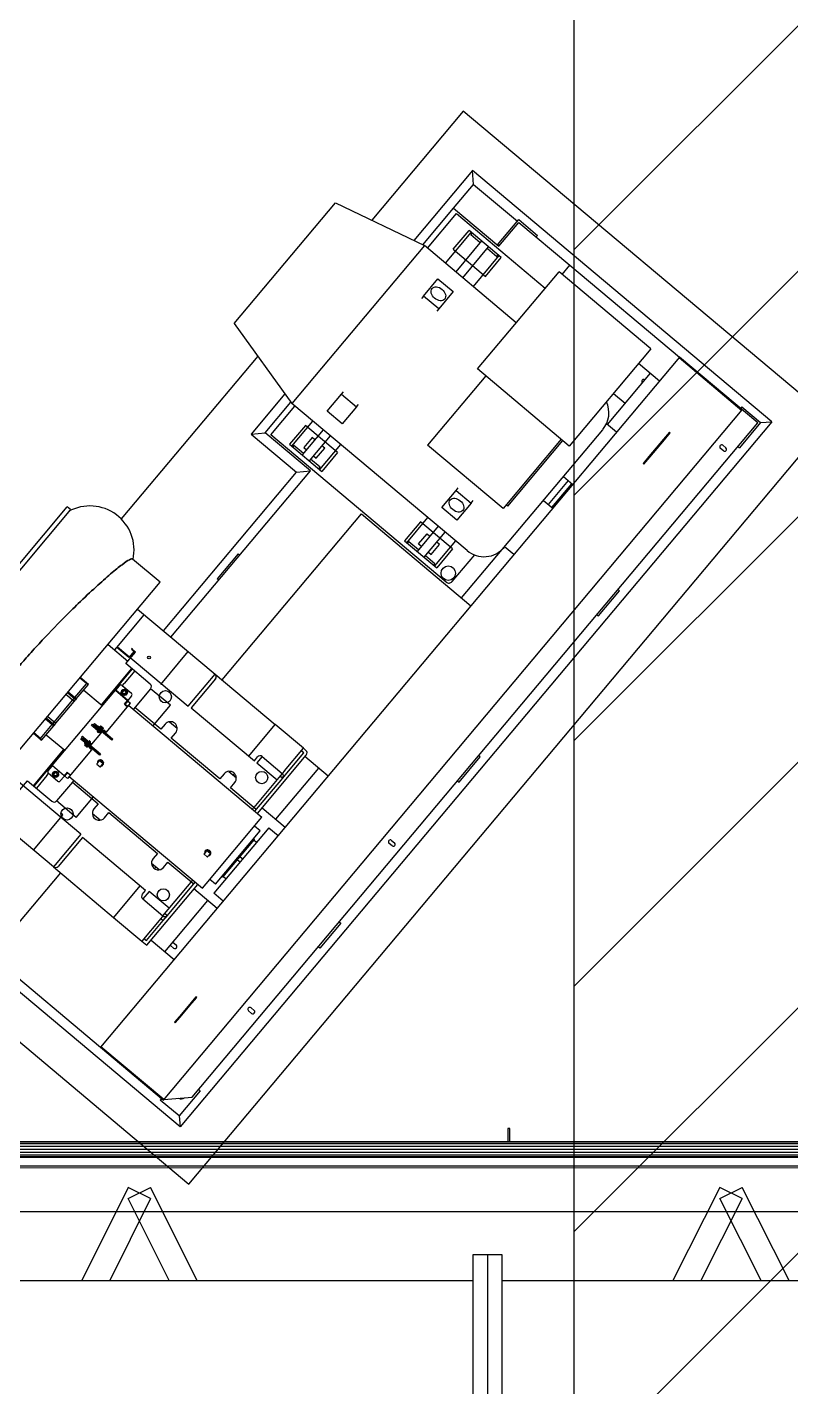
# Model space of a CAD drawing. Header units: metres. Extents: x 0 to 63075, y 0 to 44550.
# Drawn here: x 59685 to 60035, y 36767 to 37388 of the extents above; entities that cross this region are included whole.
import ezdxf

# ---------------------------------------------------------------- set-up
doc = ezdxf.new("R2010")
doc.units = ezdxf.units.M
doc.header["$LTSCALE"] = 75
for name, color, linetype in [('AI-Hatch mob', 7, 'Continuous'), ('GSB', 7, 'Continuous'), ('ML6', 1, 'Continuous'), ('SDM', 7, 'Continuous'), ('SL1', 8, 'Continuous')]:
    doc.layers.add(name, color=color, linetype=linetype)

# ---------------------------------------------------------------- blocks, each defined once
blk = doc.blocks.new('A$C6bae614f')
at = {"layer": 'SL1'}
for p, q in [((412948, 23537.6), (412669.1, 23205.3)), ((414066.4, 22599.1), (412948, 23537.6)), ((412975.7, 23356.7), (412796.9, 23143.6)), ((412979.4, 23314.4), (412975.7, 23356.7)), ((413887.3, 22591.8), (412975.7, 23356.7)), ((412918.3, 23241.6), (412979.4, 23314.4)), ((412979.4, 23314.4), (413112.7, 23202.6)), ((412250.2, 22890.9), (412558.8, 23258.6)), ((412558.8, 23258.6), (412829.4, 23127.9)), ((412824.7, 23130.1), (412918.3, 23241.6)), ((412838.6, 23120.2), (412927.1, 23225.7)), ((412918.3, 23241.6), (413056.2, 23125.9)), ((412927.1, 23225.7), (413197.8, 22998.5)), ((413052.3, 23130.6), (413116.6, 23207.2)), ((413056.2, 23125.9), (413117.3, 23198.7)), ((413116.6, 23207.2), (413174, 23159)), ((413117.3, 23198.7), (413272.8, 23068.2)), ((412893.3, 23074.2), (412972.3, 23168.2)), ((412917.1, 23116.6), (412965.4, 23174)), ((413003.7, 23141.9), (412924.8, 23047.8)), ((413063.4, 23091.7), (412965.4, 23174)), ((412974.6, 23166.3), (412970.7, 23161.7)), ((412970.7, 23161.7), (412999.8, 23137.3)), ((412972.3, 23168.2), (412974.6, 23166.3)), ((413174, 23159), (413170.1, 23154.4)), ((412829.4, 23127.9), (412425.9, 22647.1)), ((412829.4, 23127.9), (412829.4, 23127.9)), ((413109.3, 22893), (412829.4, 23127.9)), ((412917.1, 23116.6), (413015.2, 23034.3)), ((412946.2, 23029.8), (413025.1, 23123.9)), ((413021.2, 23119.3), (413050.3, 23094.9)), ((413050.3, 23094.9), (413054.2, 23099.5)), ((413056.9, 23126.7), (413052.3, 23130.6)), ((413054.2, 23099.5), (413056.5, 23097.5)), ((413056.5, 23097.5), (412977.6, 23003.5)), ((413015.2, 23034.3), (413063.4, 23091.7)), ((413249.3, 23040.2), (413272.8, 23068.2)), ((413272.8, 23068.2), (413606.4, 22788.3)), ((412827.2, 22974.4), (412870.8, 23026.3)), ((412870.8, 23026.3), (412916.8, 22987.8)), ((412991.1, 22752.2), (413239.6, 23048.3)), ((413519.3, 22813.6), (413239.6, 23048.3)), ((412916.8, 22987.8), (412873.2, 22935.8)), ((412827.2, 22974.4), (412821.1, 22967.1)), ((412873.2, 22935.8), (412827.2, 22974.4)), ((412873.2, 22935.8), (412867.1, 22928.6)), ((412250.2, 22890.9), (412425.9, 22647.1)), ((413519.3, 22813.6), (413270.8, 22517.4)), ((413606.4, 22788.3), (411843, 20686.9)), ((412321.9, 22791.5), (411905.9, 22295.7)), ((413545.3, 22715.4), (413481.7, 22768.8)), ((413605.1, 22786.8), (413796.6, 22626.1)), ((413845, 22588.1), (413606.4, 22788.3)), ((413016.1, 22731.2), (412839.3, 22520.6)), ((413270.8, 22517.4), (412991.1, 22752.2)), ((413516.9, 22739.2), (413386.4, 22583.7)), ((412404.8, 22676.4), (412302, 22553.8)), ((412344.2, 22557.5), (412422.9, 22651.3)), ((412425.9, 22647.1), (412425.9, 22647.1)), ((412959.5, 22199.4), (412425.9, 22647.1)), ((412533.1, 22623.9), (412576.7, 22675.8)), ((412576.7, 22675.8), (412582.8, 22683.1)), ((412576.7, 22675.8), (412622.6, 22637.3)), ((412622.6, 22637.3), (412628.7, 22644.5)), ((413405.6, 22678), (413440.8, 22648.5)), ((412034.5, 20526.2), (413797.9, 22627.6)), ((412361.4, 22551.6), (412435.1, 22639.4)), ((412579.1, 22585.3), (412533.1, 22623.9)), ((412622.6, 22637.3), (412579.1, 22585.3)), ((413796, 22637), (413792.2, 22632.4)), ((413796, 22637), (413853.5, 22588.8)), ((413887.3, 22591.8), (412085.3, 20444.4)), ((412112.2, 20270.4), (414066.4, 22599.1)), ((412122.5, 20535.3), (413845, 22588.1)), ((412467.2, 22580.3), (412419, 22522.9)), ((412425.9, 22517.1), (412489.9, 22593.4)), ((412521.3, 22567.1), (412457.3, 22490.8)), ((412565.2, 22498.1), (412467.2, 22580.3)), ((412942.9, 22055.2), (413372.8, 22567.4)), ((413414.8, 22559.9), (413384.2, 22585.6)), ((413853.5, 22588.8), (413789.2, 22512.2)), ((413853.5, 22588.8), (413887.3, 22591.8)), ((412302, 22553.8), (412344.2, 22557.5)), ((412302, 22553.8), (412439.9, 22438.1)), ((412482.1, 22441.8), (412344.2, 22557.5)), ((412895.6, 22103.3), (412361.4, 22551.6)), ((412419, 22522.9), (412517, 22440.6)), ((412432.1, 22519.7), (412428.2, 22515.1)), ((412461.1, 22495.3), (412432.1, 22519.7)), ((412487.4, 22543.8), (412461.7, 22513.1)), ((412542.7, 22549.1), (412478.7, 22472.8)), ((412495.8, 22536.7), (412487.4, 22543.8)), ((412574.2, 22522.7), (412510.1, 22446.4)), ((413069.1, 22327.7), (412839.3, 22520.6)), ((413245.9, 22538.4), (413069.1, 22327.7)), ((413083.9, 22334.9), (413251, 22534.1)), ((413558.1, 22538.6), (413513.5, 22485.5)), ((413515.8, 22483.6), (413560.4, 22536.6)), ((413576, 22559.9), (413558.1, 22538.6)), ((413560.4, 22536.6), (413578.3, 22558)), ((413578.3, 22558), (413576, 22559.9)), ((413738.8, 22519.8), (413748, 22512.1)), ((412428.2, 22515.1), (412425.9, 22517.1)), ((412461.7, 22513.1), (412470.1, 22506.1)), ((412491.6, 22488.1), (412500, 22481)), ((412500, 22481), (412525.7, 22511.6)), ((412565.2, 22498.1), (412517, 22440.6)), ((412525.7, 22511.6), (412517.3, 22518.7)), ((413513.5, 22485.5), (413495.6, 22464.2)), ((413497.9, 22462.2), (413515.8, 22483.6)), ((413515.8, 22483.6), (413513.5, 22485.5)), ((413740.2, 22502.9), (413731.1, 22510.6)), ((413784.6, 22516), (413789.2, 22512.2)), ((412034.5, 21955.1), (412439.9, 22438.1)), ((412057.5, 21935.8), (412482.1, 22441.8)), ((412439.9, 22438.1), (412482.1, 22441.8)), ((412511.6, 22453), (412482.6, 22477.3)), ((412507.8, 22448.4), (412511.6, 22453)), ((412510.1, 22446.4), (412507.8, 22448.4)), ((413495.6, 22464.2), (413497.9, 22462.2)), ((413267.2, 22412.8), (413206.1, 22340.1)), ((413218, 22330.1), (413279, 22402.8)), ((413253, 22424.7), (413281.3, 22400.9)), ((412882.4, 22330.8), (412926, 22382.7)), ((412926, 22382.7), (412932.1, 22390)), ((412926, 22382.7), (412972, 22344.1)), ((411293.3, 21799.1), (411741.3, 22333)), ((411751.1, 22324.8), (411307.5, 21796.2)), ((411751.1, 22324.8), (411741.3, 22333)), ((412928.4, 22292.2), (412882.4, 22330.8)), ((412972, 22344.1), (412928.4, 22292.2)), ((412972, 22344.1), (412978.1, 22351.4)), ((413078.8, 22339.2), (413083.9, 22334.9)), ((413192, 22352), (413220.3, 22328.2)), ((412213, 21805.3), (412637.6, 22311.3)), ((412637.6, 22311.3), (412971.2, 22031.4)), ((412817.2, 22286.6), (412769, 22229.1)), ((412775.9, 22223.3), (412840, 22299.6)), ((412871.4, 22273.3), (412807.3, 22197)), ((412915.3, 22204.3), (412817.2, 22286.6)), ((412811.8, 22219.4), (412837.5, 22250)), ((412828.8, 22179), (412892.8, 22255.3)), ((412837.5, 22250), (412845.9, 22242.9)), ((412262.5, 22189.4), (412198.2, 22112.8)), ((412262.5, 22189.4), (412267.1, 22185.6)), ((412769, 22229.1), (412867.1, 22146.8)), ((412778.3, 22221.4), (412775.9, 22223.3)), ((412782.1, 22226), (412778.3, 22221.4)), ((412811.2, 22201.6), (412782.1, 22226)), ((412811.8, 22219.4), (412820.2, 22212.3)), ((412841.6, 22194.3), (412850.1, 22187.2)), ((412850.1, 22187.2), (412875.8, 22217.9)), ((412924.2, 22228.9), (412860.2, 22152.6)), ((412915.3, 22204.3), (412867.1, 22146.8)), ((412875.8, 22217.9), (412867.4, 22224.9)), ((413101.7, 22186.9), (413073.4, 22210.7)), ((412024.8, 22102.9), (411940.6, 22173.6)), ((412861.7, 22159.2), (412832.6, 22183.6)), ((412857.8, 22154.6), (412861.7, 22159.2)), ((412860.2, 22152.6), (412857.8, 22154.6)), ((412981.7, 22186.2), (412913.5, 22104.9)), ((412202.8, 22109), (412198.2, 22112.8)), ((411540.1, 21525.3), (412024.8, 22102.9)), ((413359.7, 22000.3), (413423.9, 22076.9)), ((413423.9, 22076.9), (413419.3, 22080.8)), ((411892.7, 21904.3), (411976.3, 22003.9)), ((411956, 22021), (412191.9, 21823)), ((413355.1, 22004.2), (413359.7, 22000.3)), ((411866, 21913.7), (411926.5, 21862.9)), ((411886.3, 21896.7), (411892.7, 21904.3)), ((411929.1, 21873.8), (411892.7, 21904.3)), ((411894.3, 21906.2), (412109.9, 21725.2)), ((411939.6, 21901.9), (411937.6, 21899.4)), ((411937.6, 21899.4), (411945.2, 21893)), ((411939.9, 21897.6), (411939.6, 21901.9)), ((411920.1, 21855.3), (411949.1, 21889.9)), ((411945.2, 21893), (411929.1, 21873.8)), ((411949.1, 21889.9), (411939.9, 21897.6)), ((412026.7, 21792), (412110.2, 21891.6)), ((411845.5, 21729.8), (411938.1, 21840.2)), ((411939.2, 21839.2), (411846.6, 21728.8)), ((411946.9, 21832.8), (411914.6, 21794.3)), ((411994.4, 21792.9), (411920.1, 21855.3)), ((412109.9, 21725.2), (412191.9, 21823)), ((412191.9, 21823), (412375, 21669.3)), ((411764.4, 21751.5), (411800.2, 21794)), ((411769, 21747.6), (411804.8, 21790.2)), ((411804.8, 21790.2), (411779.9, 21811.1)), ((411806, 21791.7), (411781.1, 21812.6)), ((411791.8, 21774.8), (411848.1, 21727.6)), ((411800.2, 21794), (411801.4, 21795.5)), ((411804.8, 21790.2), (411806, 21791.7)), ((411889.2, 21774.2), (411900.8, 21787.9)), ((411909.2, 21788.7), (411936.8, 21765.5)), ((411909.6, 21788.4), (411914.6, 21794.3)), ((411995.6, 21778.8), (411942.9, 21716)), ((412055.8, 21728.4), (411995.6, 21778.8)), ((412193.2, 21808.9), (412119.2, 21720.8)), ((411887.1, 21774), (411694.9, 21544.9)), ((411702.3, 21677.5), (411757.9, 21743.6)), ((411706.9, 21673.6), (411762.5, 21739.8)), ((411762.5, 21739.8), (411737.6, 21760.7)), ((411767.1, 21745.3), (411742.2, 21766.2)), ((411769, 21747.6), (411744.1, 21768.5)), ((411757.9, 21743.6), (411762.5, 21749.2)), ((411764.4, 21751.5), (411762.5, 21749.2)), ((411764.4, 21751.5), (411762.5, 21749.2)), ((411762.5, 21739.8), (411767.1, 21745.3)), ((411769, 21747.6), (411767.1, 21745.3)), ((411767.1, 21745.3), (411769, 21747.6)), ((411860.6, 21646.7), (411934.2, 21734.4)), ((411888.3, 21773), (411887.1, 21774)), ((411888.2, 21773), (411889.2, 21774.2)), ((411925, 21742.1), (411888.2, 21773)), ((411926, 21743.3), (411889.2, 21774.2)), ((411909.6, 21768.9), (411913.3, 21773.3)), ((411910.7, 21766.1), (411909.6, 21768.9)), ((411911.6, 21763.5), (411910.7, 21766.1)), ((411911.6, 21763.5), (411917.3, 21762.5)), ((411919, 21772.3), (411913.3, 21773.3)), ((411924.2, 21742.8), (411915.2, 21732)), ((411925.8, 21741.5), (411916.7, 21730.7)), ((411917.3, 21762.5), (411921, 21766.9)), ((411919, 21772.3), (411920, 21769.7)), ((411920, 21769.7), (411921, 21766.9)), ((411923.3, 21741.6), (411924.8, 21740.3)), ((411924.8, 21740.3), (411923.3, 21741.6)), ((411924.2, 21742.8), (411925.8, 21741.5)), ((411926, 21743.3), (411925, 21742.1)), ((411925, 21742.2), (411934.2, 21734.4)), ((411937.6, 21757.1), (411926, 21743.3)), ((411682, 21694.5), (411706.9, 21673.6)), ((411915.2, 21732), (411916.7, 21730.7)), ((411918.8, 21730.1), (411918.2, 21729.4)), ((411918.2, 21729.4), (411923.6, 21724.9)), ((411924.2, 21725.6), (411918.8, 21730.1)), ((411923.6, 21724.9), (411924.2, 21725.6)), ((411928.7, 21727.9), (412334.7, 21387.2)), ((412026.3, 21655.2), (411947.4, 21721.4)), ((412007.6, 21670.9), (412055.8, 21728.4)), ((412119.2, 21720.8), (412311.5, 21559.5)), ((411660, 21627), (411695.8, 21669.6)), ((411664.6, 21623.2), (411700.3, 21665.8)), ((411675.5, 21686.6), (411700.3, 21665.8)), ((411702.3, 21668), (411677.4, 21688.9)), ((411695.8, 21669.6), (411697.7, 21671.9)), ((411697.7, 21671.9), (411702.3, 21677.5)), ((411702.3, 21668), (411700.3, 21665.8)), ((411702.3, 21668), (411706.9, 21673.6)), ((411814.9, 21667.1), (411818, 21670.7)), ((411819.5, 21663.2), (411814.9, 21667.1)), ((411818, 21670.7), (411822.6, 21666.9)), ((411844.1, 21642.6), (411819.5, 21663.2)), ((411821, 21669.5), (411824.1, 21673.2)), ((411825.6, 21665.7), (411821, 21669.5)), ((411822.6, 21666.9), (411847.2, 21646.3)), ((411824.1, 21673.2), (411828.7, 21669.3)), ((411877.7, 21621.9), (411825.6, 21665.7)), ((411828.7, 21669.3), (411880.7, 21625.6)), ((411834.2, 21650.9), (411833.1, 21649.6)), ((411836.8, 21664.1), (411836, 21663.1)), ((411837.6, 21664.1), (411836.8, 21664.1)), ((411851.2, 21652), (411836.8, 21664.1)), ((411837.9, 21655.3), (411837.3, 21654.6)), ((411837.6, 21664.1), (411851, 21652.8)), ((411842.9, 21664.5), (411840.8, 21662)), ((411840.8, 21662), (411844.7, 21658.8)), ((411840.9, 21661.3), (411841.3, 21661.7)), ((411841.7, 21650.8), (411842.4, 21651.6)), ((411842.9, 21664.5), (411843.2, 21664.8)), ((411845.2, 21663.2), (411843.2, 21664.8)), ((411843.2, 21664.8), (411843.2, 21664.8)), ((411846.7, 21661.3), (411844.7, 21658.8)), ((411844.7, 21658.8), (411848.5, 21655.6)), ((411850.8, 21658.4), (411845.2, 21663.2)), ((411848.1, 21656), (411847.7, 21655.6)), ((411850.5, 21658.1), (411848.5, 21655.6)), ((411850.4, 21651.1), (411851.2, 21652)), ((411850.8, 21658.4), (411850.5, 21658.1)), ((411850.8, 21658.4), (411850.8, 21658.4)), ((411850.9, 21650.7), (411852.9, 21653.1)), ((411851.2, 21652), (411851, 21652.8)), ((411852.9, 21653.1), (411860.6, 21646.7)), ((412003.1, 21665.6), (412007.6, 21670.9)), ((412039.5, 21670.9), (412026.3, 21655.2)), ((412053.3, 21678.3), (412076.5, 21658.7)), ((412294.7, 21573.6), (412375, 21669.3)), ((412460.8, 21597.4), (412375, 21669.3)), ((411658.8, 21625.6), (411638.5, 21642.6)), ((411660, 21627), (411639.7, 21644.1)), ((411658.8, 21625.6), (411660, 21627)), ((411658.8, 21625.6), (411663.4, 21621.7)), ((411660, 21627), (411664.6, 21623.2)), ((411663.4, 21621.7), (411664.6, 21623.2)), ((411677.6, 21638.6), (411733.8, 21591.4)), ((411783.2, 21624.5), (411786.3, 21628.2)), ((411787.8, 21620.6), (411783.2, 21624.5)), ((411784.6, 21630.9), (411787.6, 21634.6)), ((411789.1, 21627.1), (411784.6, 21630.9)), ((411786.3, 21628.2), (411790.9, 21624.3)), ((411787.6, 21634.6), (411792.2, 21630.7)), ((411839.9, 21576.9), (411787.8, 21620.6)), ((411813.7, 21606.4), (411789.1, 21627.1)), ((411790.9, 21624.3), (411843, 21580.6)), ((411792.2, 21630.7), (411816.8, 21610.1)), ((411795.2, 21614.5), (411794.4, 21613.5)), ((411794.4, 21613.5), (411794.5, 21612.7)), ((411794.4, 21613.5), (411808.8, 21601.4)), ((411807.9, 21601.5), (411794.5, 21612.7)), ((411797.1, 21609.9), (411795, 21607.5)), ((411800.9, 21606.7), (411797.1, 21609.9)), ((411797.8, 21609.9), (411797.5, 21609.6)), ((411803.2, 21614), (411803.8, 21614.7)), ((411806.9, 21618.4), (411808, 21619.7)), ((411808.3, 21611), (411807.7, 21610.2)), ((411809.4, 21619.8), (411808, 21619.7)), ((411812.5, 21615.9), (411808, 21619.7)), ((411809.4, 21619.8), (411812.4, 21617.3)), ((411812.5, 21615.9), (411811.4, 21614.6)), ((411812.5, 21615.9), (411812.4, 21617.3)), ((411813.7, 21606.4), (411816.8, 21610.1)), ((411816.8, 21610.1), (411844.1, 21642.6)), ((411833.2, 21648.2), (411833.1, 21649.6)), ((411833.1, 21649.6), (411837.6, 21645.8)), ((411836.2, 21645.7), (411833.2, 21648.2)), ((411837.6, 21645.8), (411836.2, 21645.7)), ((411837.6, 21645.8), (411838.7, 21647.2)), ((411844.1, 21642.6), (411847.2, 21646.3)), ((411847.2, 21646.3), (411847.8, 21647)), ((411880.7, 21625.6), (411877.7, 21621.9)), ((412058.5, 21628.2), (412071.7, 21643.9)), ((412206.3, 21504.1), (412058.5, 21628.2)), ((411638.5, 21483.2), (411731.2, 21593.6)), ((411732.3, 21592.6), (411639.7, 21482.2)), ((411815.6, 21593.1), (411742, 21505.4)), ((411794.8, 21607.1), (411795, 21607.5)), ((411794.8, 21607.1), (411800.4, 21602.4)), ((411794.8, 21607.1), (411794.8, 21607.1)), ((411798.9, 21604.3), (411800.9, 21606.7)), ((411800.4, 21602.4), (411802.4, 21600.7)), ((411804.8, 21603.5), (411800.9, 21606.7)), ((411802.4, 21600.7), (411802.7, 21601)), ((411802.4, 21600.7), (411802.4, 21600.7)), ((411802.7, 21601), (411804.8, 21603.5)), ((411804.3, 21603.9), (411804.6, 21604.2)), ((411807.9, 21601.5), (411808.8, 21601.4)), ((411808, 21599.5), (411810, 21602)), ((411808, 21599.5), (411815.6, 21593.1)), ((411808.8, 21601.4), (411809.6, 21602.4)), ((411813.1, 21605.7), (411813.7, 21606.4)), ((411843, 21580.6), (411839.9, 21576.9)), ((412311.5, 21559.5), (412321.2, 21570.9)), ((412335.2, 21572.2), (412319.2, 21553)), ((412320.6, 21399.1), (412469.7, 21576.8)), ((412335.2, 21572.2), (412396.5, 21520.8)), ((412403, 21528.4), (412460.8, 21597.4)), ((412410.6, 21522), (412462, 21583.3)), ((412462, 21583.3), (412454.4, 21589.7)), ((412468.5, 21590.9), (412460.8, 21597.4)), ((412536.1, 21512.8), (412465.6, 21571.9)), ((412935.1, 21494.5), (412999.4, 21571.1)), ((412999.4, 21571.1), (412994.8, 21574.9)), ((411683.5, 21529), (411695.1, 21542.8)), ((411694.9, 21544.9), (411696, 21543.9)), ((411695.1, 21542.8), (411696.1, 21544)), ((411732.1, 21513.8), (411696.1, 21544)), ((411839.5, 21559.3), (411831.8, 21550)), ((411831.9, 21549.3), (411841.7, 21541.1)), ((411833.7, 21552.4), (411833.7, 21552.3)), ((411836.2, 21559.4), (411836.1, 21559.3)), ((411839.5, 21559.3), (411841.6, 21561.7)), ((411850.1, 21551), (411840.2, 21559.3)), ((411841.7, 21561.9), (411842.2, 21562)), ((411842.3, 21561.8), (411842.4, 21561.9)), ((411852.2, 21553.6), (411842.4, 21561.9)), ((411842.4, 21541.1), (411850.1, 21550.4)), ((411844.4, 21543.4), (411844.3, 21543.4)), ((411850.1, 21550.4), (411852.2, 21552.8)), ((411850.9, 21547.1), (411850.8, 21547)), ((411852.2, 21553.6), (411852.1, 21553.5)), ((411852.4, 21553), (411852.4, 21553.4)), ((412233.3, 21527.2), (412256.6, 21507.7)), ((412319.2, 21553), (412380.5, 21501.6)), ((412377.2, 21381.1), (412507.7, 21536.6)), ((412403, 21528.4), (412396.5, 21520.8)), ((411783.1, 21335.8), (411567.5, 21516.7)), ((411591.5, 21463.7), (411620.5, 21498.3)), ((411620.5, 21498.3), (411694.8, 21436)), ((411679.7, 21514.3), (411647.4, 21475.8)), ((411679.7, 21514.3), (411684.6, 21520.2)), ((411711.8, 21497.4), (411684.2, 21520.6)), ((411703.8, 21523.6), (411700.1, 21519.2)), ((411701.1, 21516.4), (411700.1, 21519.2)), ((411701.1, 21516.4), (411702, 21513.8)), ((411707.7, 21512.8), (411702, 21513.8)), ((411709.5, 21522.6), (411703.8, 21523.6)), ((411707.7, 21512.8), (411711.4, 21517.2)), ((411757.1, 21494.6), (411708.9, 21437.2)), ((411710.4, 21520), (411709.5, 21522.6)), ((411710.4, 21520), (411711.4, 21517.2)), ((411731.8, 21511.9), (411720.3, 21498.2)), ((411732.8, 21513.1), (411731.8, 21511.9)), ((411741.1, 21524.6), (411732.1, 21513.8)), ((411732.1, 21513.8), (411733.6, 21512.5)), ((411732.8, 21513.1), (411742, 21505.4)), ((411734.6, 21513.6), (411733, 21514.9)), ((411733, 21514.9), (411734.6, 21513.6)), ((411742.7, 21523.3), (411733.6, 21512.5)), ((411741.1, 21524.6), (411742.7, 21523.3)), ((411744.2, 21522), (411743.6, 21521.3)), ((411749, 21516.8), (411743.6, 21521.3)), ((411744.2, 21522), (411749.6, 21517.5)), ((411747.5, 21511.9), (412153.5, 21171.2)), ((411749, 21516.8), (411749.6, 21517.5)), ((411761.6, 21500), (411757.1, 21494.6)), ((411757.1, 21494.6), (411836, 21428.4)), ((412219.5, 21519.8), (412206.3, 21504.1)), ((412238.5, 21477.1), (412251.7, 21492.8)), ((412246.5, 21516.1), (412250.6, 21521)), ((412396.5, 21520.8), (412309.7, 21417.3)), ((412312.9, 21405.5), (412397.8, 21506.7)), ((412390.1, 21513.1), (412397.8, 21506.7)), ((412397.8, 21506.7), (412410.6, 21522)), ((412930.6, 21498.3), (412935.1, 21494.5)), ((411769.1, 21386.7), (411821.8, 21449.5)), ((412317.4, 21410.9), (412238.5, 21477.1)), ((411769.1, 21386.7), (411708.9, 21437.2)), ((411836, 21428.4), (411822.9, 21412.7)), ((412309.7, 21417.3), (412305.2, 21412)), ((412335.1, 21416.4), (412405.6, 21357.3)), ((411699.5, 21236.2), (411517.4, 21389.1)), ((411638.5, 21287.4), (411722.1, 21387)), ((411728.5, 21394.7), (411722.4, 21399.8)), ((411724, 21389.4), (411728.5, 21394.7)), ((411841.3, 21378.4), (411818, 21397.9)), ((411855, 21385.7), (411868.2, 21401.4)), ((411868.2, 21401.4), (412016.1, 21277.4)), ((412164.6, 21184.4), (412334.7, 21387.2)), ((412329, 21346.4), (412312.3, 21360.4)), ((411783.1, 21335.8), (411699.5, 21236.2)), ((411787.6, 21325.5), (411713.6, 21237.4)), ((411979.8, 21164.2), (411787.6, 21325.5)), ((412355.7, 21355.5), (412188.4, 21156)), ((412192.7, 21183.9), (412329, 21346.4)), ((412215.8, 21205.1), (412312.2, 21320)), ((412312.2, 21320), (412309.1, 21322.6)), ((412355.7, 21355.5), (412384.1, 21331.7)), ((412165.9, 21285.4), (412158.1, 21276.2)), ((412160, 21278.5), (412160, 21278.5)), ((412162.5, 21285.6), (412162.4, 21285.5)), ((412165.9, 21285.4), (412167.9, 21287.9)), ((412176.4, 21277.2), (412166.5, 21285.5)), ((412168.5, 21288.1), (412168, 21288.1)), ((412168.6, 21287.9), (412168.7, 21288)), ((412178.5, 21279.8), (412168.7, 21288)), ((412178.5, 21279.7), (412176.4, 21277.2)), ((412176.5, 21276.5), (412178.5, 21279)), ((412178.5, 21279.8), (412178.5, 21279.7)), ((412178.7, 21279.1), (412178.7, 21279.6)), ((412310.4, 21317.9), (412318.5, 21311.1)), ((412731, 21300.2), (412721.8, 21307.9)), ((412729.6, 21317.1), (412738.7, 21309.4)), ((411699.5, 21236.2), (411882.6, 21082.6)), ((412021.3, 21227.3), (411998, 21246.8)), ((412016.1, 21277.4), (412002.9, 21261.7)), ((412035.1, 21234.7), (412048.2, 21250.4)), ((412048.2, 21250.4), (412127.1, 21184.2)), ((412158.2, 21275.5), (412168, 21267.2)), ((412168.7, 21267.3), (412176.5, 21276.5)), ((412170.6, 21269.6), (412170.7, 21269.6)), ((412177.2, 21273.2), (412177.1, 21273.1)), ((412260.2, 21258), (412268.2, 21251.2)), ((412267.8, 21267.1), (412275.9, 21260.3)), ((411720.6, 21218.5), (411509.4, 20966.9)), ((412011.2, 21235.8), (412007.1, 21230.9)), ((412032.7, 21087.2), (412124, 21196)), ((412192.7, 21183.9), (412175.9, 21198)), ((412215.8, 21205.1), (412212.7, 21207.7)), ((412217.5, 21207.2), (412225.6, 21200.4)), ((411022, 21185.2), (412112.2, 20270.4)), ((411963, 21178.3), (411882.6, 21082.6)), ((411970.2, 21152.7), (411979.8, 21164.2)), ((411990.7, 21161.6), (411971.4, 21138.6)), ((411983.7, 20997.7), (412139.3, 21183.1)), ((412052, 21110.2), (411990.7, 21161.6)), ((412046.8, 21088.4), (412131.6, 21189.5)), ((412119.5, 21190.6), (412127.1, 21184.2)), ((412197.9, 21109.9), (412127.5, 21169)), ((412153.5, 21171.2), (412164.6, 21184.4)), ((412216.7, 21132.3), (412188.4, 21156)), ((411971.4, 21138.6), (412032.7, 21087.2)), ((412039.1, 20978.1), (412169.6, 21133.6)), ((412085.3, 20444.4), (411311.7, 21093.7)), ((411882.6, 21082.6), (411968.4, 21010.6)), ((412026.3, 21079.5), (411968.4, 21010.6)), ((411982.5, 21011.8), (412033.9, 21073.1)), ((412032.7, 21087.2), (412026.3, 21079.5)), ((412026.3, 21079.5), (412033.9, 21073.1)), ((412033.9, 21073.1), (412046.8, 21088.4)), ((412039.1, 21094.8), (412046.8, 21088.4)), ((412574.9, 21065.2), (412510.6, 20988.6)), ((412570.3, 21069), (412574.9, 21065.2)), ((411968.4, 21010.6), (411983.7, 20997.7)), ((411974.8, 21018.2), (411982.5, 21011.8)), ((411997, 21013.5), (412067.4, 20954.4)), ((412065.4, 20989.3), (412056.3, 20997)), ((412064, 21006.2), (412073.2, 20998.5)), ((412510.6, 20988.6), (412506, 20992.4)), ((411509.4, 20966.9), (411843, 20686.9)), ((412118.6, 20823.2), (412083.2, 20781.1)), ((412133.6, 20841), (412118.6, 20823.2)), ((412120.9, 20821.3), (412135.9, 20839.1)), ((412135.9, 20839.1), (412133.6, 20841)), ((412083.2, 20781.1), (412068.3, 20763.2)), ((412085.5, 20779.1), (412120.9, 20821.3)), ((412302.9, 20790), (412293.7, 20797.8)), ((412301.4, 20806.9), (412310.6, 20799.2)), ((412068.3, 20763.2), (412070.6, 20761.3)), ((412070.6, 20761.3), (412085.5, 20779.1)), ((411843, 20686.9), (412034.5, 20526.2)), ((412035.8, 20527.8), (411844.3, 20688.5)), ((412035.8, 20527.8), (412122.5, 20535.3)), ((412146.7, 20554.8), (412082.4, 20478.2)), ((412142.1, 20558.7), (412146.7, 20554.8)), ((412028.8, 20531.1), (412024.9, 20526.5)), ((412082.4, 20478.2), (412024.9, 20526.5)), ((412082.4, 20478.2), (412085.3, 20444.4)), ((413090, 20439.5), (413083.6, 20439.5)), ((413083.6, 20439.5), (413083.6, 20400.4)), ((413090, 20400.4), (413090, 20439.5)), ((411347.6, 20400.4), (417991.6, 20400.2)), ((417991.6, 20398.4), (411347.6, 20398.6)), ((417991.6, 20393.1), (411347.6, 20393.3)), ((416193, 20385.2), (411347.6, 20385.4)), ((416193, 20375.9), (411347.6, 20376)), ((411197.6, 20326), (415859.1, 20325.9)), ((416193, 20366.5), (411347.6, 20366.7)), ((416193, 20358.6), (411347.6, 20358.8)), ((415989.3, 20353.3), (411347.6, 20353.5)), ((415972.8, 20351.5), (411347.6, 20351.6)), ((418131.6, 20319.3), (411162.5, 20319.5)), ((411926.7, 20260.5), (411785.6, 19977.1)), ((411995, 20226.5), (411926.7, 20260.5)), ((411926.8, 20226.4), (411994.9, 20260.6)), ((412137.6, 19977), (411994.9, 20260.6)), ((413729.3, 20260.6), (413586.6, 19977)), ((413797.4, 20226.3), (413729.3, 20260.6)), ((413729.3, 20226.3), (413797.4, 20260.6)), ((413940.1, 19977), (413797.4, 20260.6)), ((411995, 20226.5), (411870.8, 19977.1)), ((412052.3, 19977.1), (411926.8, 20226.4)), ((413797.4, 20226.3), (413671.9, 19977)), ((413854.8, 19977), (413729.3, 20226.3)), ((418131.6, 20186.3), (411162.5, 20186.5)), ((412977.8, 19573.8), (412977.8, 20056.4)), ((412977.8, 20056.4), (413065.7, 20056.4)), ((413021.8, 20056.4), (413021.8, 19573.8)), ((413065.7, 20056.4), (413065.7, 19573.8)), ((410802.5, 19977.1), (412977.8, 19977)), ((413065.7, 19977), (415966.2, 19976.9))]:
    blk.add_line(p, q, dxfattribs=at)
for centre, radius in [((412902.2, 22130.4), 22), ((411990.6, 21873.8), 4.19), ((411915.3, 21767.9), 5), ((412040.4, 21754.4), 18.6), ((412333.8, 21508.2), 18.6), ((411705.8, 21518.2), 5), ((411740.8, 21397.4), 18.6), ((412034.2, 21151.2), 18.6)]:
    blk.add_circle(centre, radius, dxfattribs=at)
for centre, radius, start, end in [((413497.4, 22714.5), 6, 59.5922, 220.4041), ((413311.5, 22618.9), 80, 319.9981, 24.8029), ((413734.9, 22515.2), 6, 49.9981, 229.9981), ((413744.1, 22507.5), 6, 229.9981, 49.9981), ((411810.6, 22200.9), 134.4, 347.7841, 118.6593), ((413010.9, 22260.6), 80, 229.9981, 319.9981), ((412903.8, 22113.1), 12.7, 229.9981, 319.9981), ((412185.5, 21815.3), 10, 319.9981, 49.9981), ((411905.4, 21784.1), 6, 49.9981, 139.9981), ((411915.3, 21767.9), 9.4, 139.9981271027284, 139.9981122077124), ((411915.3, 21767.9), 8.74, 139.9981271027284, 139.9981122077124), ((411988, 21785.3), 10, 319.9981, 49.9981), ((411933, 21760.9), 6, 319.9981, 49.9981), ((412055.6, 21657.4), 21, 319.9981, 139.9981), ((412328.8, 21564.5), 10, 49.9981, 139.9981), ((412462, 21583.3), 10, 319.9981, 49.9981), ((411688.1, 21525.2), 6, 139.9981, 229.9981), ((411705.8, 21518.2), 9.4, 139.9981271027284, 139.9981122077124), ((411705.8, 21518.2), 8.74, 139.9981271027284, 139.9981122077124), ((412235.6, 21506.3), 21, 319.9981, 139.9981), ((411715.7, 21502), 6, 229.9981, 319.9981), ((412390.1, 21513.1), 10, 319.9981, 49.9981), ((411701.3, 21443.6), 10, 229.9981, 319.9981), ((411839, 21399.2), 21, 139.9981, 319.9981), ((412725.7, 21312.5), 6, 49.9981, 229.9981), ((412734.9, 21304.8), 6, 229.9981, 49.9981), ((411706, 21243.9), 10, 229.9981, 319.9981), ((412019, 21248.2), 21, 139.9981, 319.9981), ((411977.8, 21146.3), 10, 139.9981, 229.9981), ((412039.1, 21094.8), 10, 229.9981, 319.9981), ((412060.1, 21001.6), 6, 220.4041, 229.9981), ((412060.1, 21001.6), 6, 49.9981, 59.5922), ((412069.3, 20993.9), 6, 229.9981, 49.9981), ((412297.6, 20802.4), 6, 49.9981, 229.9981), ((412306.8, 20794.6), 6, 229.9981, 49.9981), ((412088.3, 20547.5), 17.5, 244.3878, 305.6085)]:
    blk.add_arc(centre, radius, start, end, dxfattribs=at)
for centre, major_axis in [((412872, 22981.1), (19.2, -16.1)), ((412927.2, 22337.5), (-19.2, 16.1))]:
    blk.add_ellipse(centre, major_axis=major_axis, ratio=0.707107, dxfattribs=at)
for centre, major_axis, ratio, start_param, end_param in [((411832.2, 21549.7), (-0.383, 0.321), 0.939693, 0, 1.570796), ((411843, 21552.7), (-7.38, 6.19), 0.939693, 0, 0.760671), ((411834.3, 21552.2), (-0.46, 0.386), 0.939693, 0, 0.377115), ((411833.8, 21552.5), (0.0766, -0.0643), 0.34202, 0, 1.570796), ((411843, 21552.7), (-7.38, 6.19), 0.939693, 5.522514, 6.283185), ((411839.9, 21558.9), (-0.383, 0.321), 0.939693, 4.712389, 6.283185), ((411842, 21561.4), (-0.46, 0.386), 0.939693, 5.906071, 6.283185), ((411841.5, 21561.8), (0.0766, -0.0643), 0.34202, 0, 1.570796), ((411842, 21561.4), (-0.383, 0.321), 0.939693, 4.712389, 6.283185), ((411842, 21541.4), (0.383, -0.321), 0.939693, 4.712389, 6.283185), ((411843, 21552.7), (-7.38, 6.19), 0.939693, 3.951718, 5.47306), ((411842, 21561.4), (-0.46, 0.386), 0.939693, 4.712389, 5.089504), ((411843, 21552.7), (7.38, -6.19), 0.939693, 5.522514, 6.283185), ((411844.5, 21543.5), (-0.0766, 0.0643), 0.34202, 4.712389, 6.283185), ((411844.1, 21543.9), (0.46, -0.386), 0.939693, 5.906071, 6.283185), ((411849.8, 21550.7), (0.383, -0.321), 0.939693, 0, 1.570796), ((411843, 21552.7), (7.38, -6.19), 0.939693, 0, 0.760671), ((411851.8, 21553.1), (0.383, -0.321), 0.939693, 0, 1.570796), ((411851.8, 21553.2), (-0.46, 0.386), 0.939693, 4.335274, 4.712389), ((411852.3, 21552.8), (-0.0766, 0.0643), 0.34202, 4.712389, 6.283185), ((411851.8, 21553.2), (0.46, -0.386), 0.939693, 0, 0.377115), ((412169.4, 21278.8), (-7.38, 6.19), 0.939693, 0, 0.760671), ((412160.6, 21278.3), (-0.46, 0.386), 0.939693, 0, 0.377115), ((412160.1, 21278.7), (0.0766, -0.0643), 0.34202, 0, 1.570796), ((412169.4, 21278.8), (-7.38, 6.19), 0.939693, 5.522514, 6.283185), ((412166.2, 21285.1), (-0.383, 0.321), 0.939693, 4.712389, 6.283185), ((412168.3, 21287.6), (-0.383, 0.321), 0.939693, 4.712389, 6.283185), ((412168.3, 21287.6), (-0.46, 0.386), 0.939693, 5.906071, 6.283185), ((412167.9, 21287.9), (0.0766, -0.0643), 0.34202, 0, 1.570796), ((412169.4, 21278.8), (-7.38, 6.19), 0.939693, 3.951718, 5.47306), ((412168.3, 21287.6), (-0.46, 0.386), 0.939693, 4.712389, 5.089504), ((412169.4, 21278.8), (7.38, -6.19), 0.939693, 0, 0.760671), ((412178.2, 21279.3), (-0.46, 0.386), 0.939693, 4.335274, 4.712389), ((412178.2, 21279.3), (0.383, -0.321), 0.939693, 0, 1.570796), ((412178.6, 21278.9), (-0.0766, 0.0643), 0.34202, 4.712389, 6.283185), ((412178.2, 21279.3), (0.46, -0.386), 0.939693, 0, 0.377115), ((412158.5, 21275.8), (-0.383, 0.321), 0.939693, 0, 1.570796), ((412168.3, 21267.6), (0.383, -0.321), 0.939693, 4.712389, 6.283185), ((412169.4, 21278.8), (7.38, -6.19), 0.939693, 5.522514, 6.283185), ((412170.4, 21270.1), (0.46, -0.386), 0.939693, 5.906071, 6.283185), ((412170.9, 21269.7), (-0.0766, 0.0643), 0.34202, 4.712389, 6.283185), ((412176.1, 21276.8), (0.383, -0.321), 0.939693, 0, 1.570796)]:
    blk.add_ellipse(centre, major_axis=major_axis, ratio=ratio, start_param=start_param, end_param=end_param, dxfattribs=at)
for points, knots in [([(411940.6, 22173.6), (411939.2, 22174.7), (411936, 22174.1), (411931.1, 22171.5), (411925.6, 22168.7), (411918, 22163.7), (411908.4, 22156.4), (411898.8, 22149.2), (411887.1, 22139.7), (411873.7, 22128.3), (411860.2, 22116.8), (411845, 22103.3), (411828.3, 22088), (411811.8, 22072.9), (411794, 22056.2), (411775.1, 22037.9), (411760.6, 22024), (411745.6, 22009.2), (411730.1, 21993.6), (411706, 21969.3), (411681, 21943.3), (411655.8, 21915.9), (411642.7, 21901.7), (411629.6, 21887.2), (411616.6, 21872.4), (411606.5, 21860.9), (411596.5, 21849.3), (411586.5, 21837.6)], [-781.65474, -781.65474, -781.65474, -781.65474, -694.449377, -694.449377, -694.449377, -597.836912, -597.836912, -597.836912, -500.838487, -500.838487, -500.838487, -403.432547, -403.432547, -403.432547, -307.584029, -307.584029, -307.584029, -234.280551, -234.280551, -234.280551, -119.817968, -119.817968, -119.817968, -60.351702, -60.351702, -60.351702, -14.252805, -14.252805, -14.252805, -14.252805]), ([(411586.5, 21837.6), (411596.5, 21849.3), (411606.5, 21860.9), (411616.6, 21872.4), (411629.6, 21887.2), (411642.7, 21901.7), (411655.8, 21915.9), (411681, 21943.3), (411706, 21969.3), (411730.1, 21993.6), (411745.6, 22009.2), (411760.6, 22024), (411775.1, 22037.9), (411794, 22056.2), (411811.8, 22072.9), (411828.3, 22088), (411845, 22103.3), (411860.2, 22116.8), (411873.7, 22128.3), (411887.1, 22139.7), (411898.8, 22149.2), (411908.4, 22156.4), (411918, 22163.7), (411925.6, 22168.7), (411931.1, 22171.5), (411936, 22174.1), (411939.2, 22174.7), (411940.6, 22173.6)], [14.252805, 14.252805, 14.252805, 14.252805, 60.351702, 60.351702, 60.351702, 119.817968, 119.817968, 119.817968, 234.280551, 234.280551, 234.280551, 307.584029, 307.584029, 307.584029, 403.432547, 403.432547, 403.432547, 500.838487, 500.838487, 500.838487, 597.836912, 597.836912, 597.836912, 694.449377, 694.449377, 694.449377, 781.65474, 781.65474, 781.65474, 781.65474])]:
    blk.add_open_spline(points, degree=3, knots=knots, dxfattribs=at)
for points, weights in [([(411845.2, 21663.2), (411844.6, 21663.7), (411843.8, 21664.1), (411842.9, 21664.5)], [1.8049024036, 1.80887497132, 1.7657573509, 1.67554954232]), ([(411842.9, 21664.5), (411843.8, 21664.1), (411844.6, 21663.7), (411845.2, 21663.2)], [1.67554954232, 1.7657573509, 1.80887497132, 1.8049024036]), ([(411845.2, 21663.2), (411845.7, 21662.7), (411846.2, 21662.1), (411846.7, 21661.3)], [1.8049024036, 1.80126496501, 1.75814734458, 1.67554954231]), ([(411846.7, 21661.3), (411846.2, 21662.1), (411845.7, 21662.7), (411845.2, 21663.2)], [1.67554954231, 1.75814734458, 1.80126496501, 1.8049024036]), ([(411846.7, 21661.3), (411848.4, 21660.6), (411849.6, 21659.6), (411850.5, 21658.1)], [1.6755495423, 1.84835515315, 1.84835515315, 1.67554954231]), ([(411850.5, 21658.1), (411849.6, 21659.6), (411848.4, 21660.6), (411846.7, 21661.3)], [1.67554954231, 1.84835515315, 1.84835515315, 1.6755495423]), ([(411798.9, 21604.3), (411797.2, 21604.9), (411796, 21605.9), (411795, 21607.5)], [1.6755495423, 1.84835515315, 1.84835515315, 1.67554954231]), ([(411795, 21607.5), (411796, 21605.9), (411797.2, 21604.9), (411798.9, 21604.3)], [1.67554954231, 1.84835515315, 1.84835515315, 1.6755495423]), ([(411800.4, 21602.4), (411799.9, 21602.9), (411799.4, 21603.5), (411798.9, 21604.3)], [1.8049024036, 1.80126496501, 1.75814734458, 1.67554954231]), ([(411798.9, 21604.3), (411799.4, 21603.5), (411799.9, 21602.9), (411800.4, 21602.4)], [1.67554954231, 1.75814734458, 1.80126496501, 1.8049024036]), ([(411800.4, 21602.4), (411801, 21601.8), (411801.8, 21601.4), (411802.7, 21601)], [1.8049024036, 1.80887497132, 1.7657573509, 1.67554954232]), ([(411802.7, 21601), (411801.8, 21601.4), (411801, 21601.8), (411800.4, 21602.4)], [1.67554954232, 1.7657573509, 1.80887497132, 1.8049024036])]:
    blk.add_rational_spline(points, weights, degree=3, dxfattribs=at)
blk = doc.blocks.new('zw$15D4')
at = {"layer": 'ML6', "xscale": 0.2502808837766805, "yscale": 0.2502808837766805, "zscale": 0.2502808837766805}
blk.add_blockref('A$C6bae614f', (-85544.7, -3177.3), dxfattribs=at)

msp = doc.modelspace()

# ---------------------------------------------------------------- hatches: boundary and pattern name
at = {"layer": 'AI-Hatch mob'}
h = msp.add_hatch(dxfattribs=at)
h.set_pattern_fill('ANSI31', color=256, scale=25)
h.set_pattern_definition([(45, (-4687.55, -59.206), (-56.1266, 56.1266), [])])
h.paths.add_polyline_path([(60745.61, 38156.14), (59935.7, 38156.14), (59935.7, 36564.59), (60745.61, 36564.59)])

# ---------------------------------------------------------------- linework, layer by layer
at = {"layer": 'SDM'}
msp.add_lwpolyline([(59935.7, 38156.14), (60745.61, 38156.14), (60745.61, 36564.59), (59935.7, 36564.59)], close=True, dxfattribs=at)

# ---------------------------------------------------------------- block references
at = {"layer": 'GSB', "xscale": 0.6000000000000068, "yscale": 0.6000000000000068, "zscale": 0.6000000000000068}
msp.add_blockref('zw$15D4', (49200, 35721.63), dxfattribs=at)

doc.saveas('drawing.dxf')
